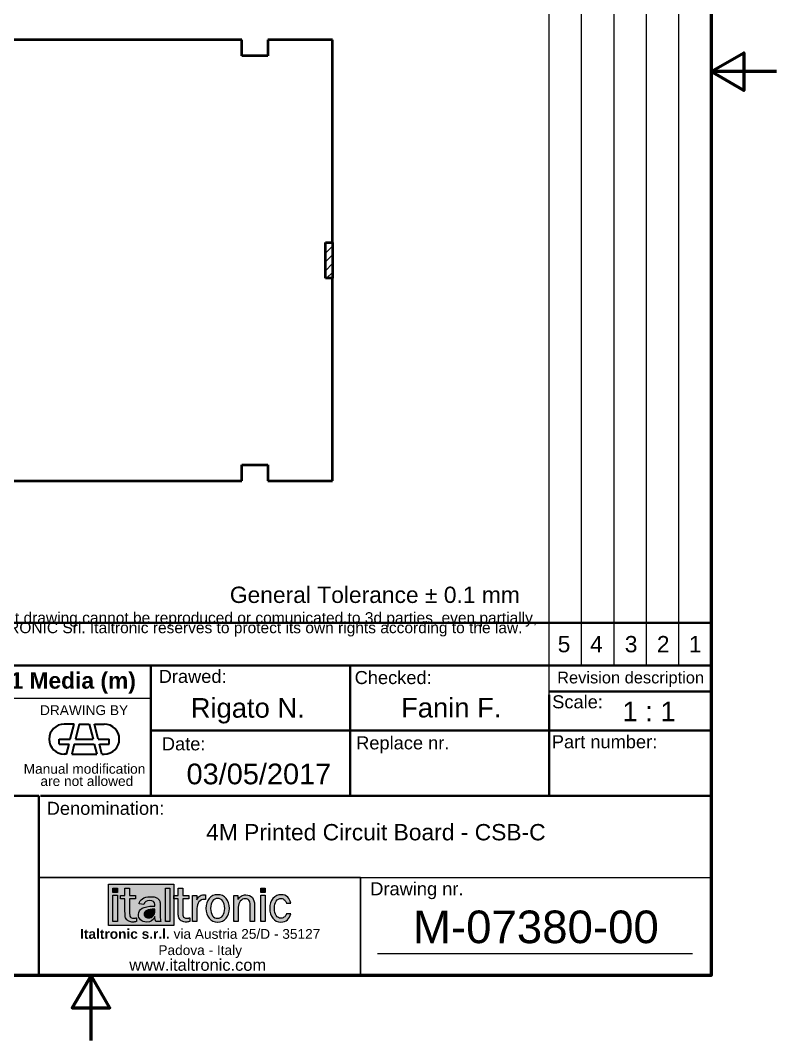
# Model space of a CAD drawing. Header units: millimetres. Extents: x 0 to 210, y 0 to 297.
# Drawn here: x 94.2 to 210, y 0 to 156.3 of the extents above; entities that cross this region are included whole.
import ezdxf
from ezdxf.enums import TextEntityAlignment as Align

# ---------------------------------------------------------------- set-up
doc = ezdxf.new("R2010")
doc.units = ezdxf.units.MM
doc.layers.get('0').update_dxf_attribs({"lineweight": 25})
for name, color, linetype, lineweight in [('AM_0', 7, 'Continuous', 30), ('Bordo_0', 7, 'Continuous', 50), ('Geometria schizzo(ISO)', 7, 'Continuous', 35), ('Livello 1', 7, 'Continuous', 25), ('Simboli(ISO)', 7, 'Continuous', 25), ('Spigoli visibili(ISO)', 7, 'Continuous', 40), ('Tratteggio', 7, 'Continuous', 9)]:
    doc.layers.add(name, color=color, linetype=linetype, lineweight=lineweight)
doc.styles.add('Corrente-ISO', font='arial.ttf')
doc.styles.add('Gruppo1', font='arial.ttf')
doc.styles.get("Standard").update_dxf_attribs({"font": 'arial.ttf'})
doc.styles.add('Stile testo18', font='arial.ttf')
doc.styles.add('Stile testo42', font='arial.ttf')
doc.styles.add('Stile testo43', font='arial.ttf')
doc.styles.add('Stile testo76', font='arial.ttf')
doc.styles.add('Stile testo77', font='arial.ttf')
doc.styles.add('Stile testo92', font='arial.ttf')

# ---------------------------------------------------------------- blocks, each defined once
blk = doc.blocks.new('Bordi Bordo di default')
at = {"layer": 'Bordo_0', "flags": 128}
for points in [[(10, 10), (10, 287), (200, 287), (200, 10), (10, 10)], [(210, 148.5), (200, 148.5), (205, 151.39), (205, 145.61), (200, 148.5)], [(105, 0), (105, 10), (102.11, 5), (107.89, 5), (105, 10)]]:
    blk.add_lwpolyline(points, dxfattribs=at)
blk = doc.blocks.new('Cartigli Italtronic_new')
at = {"layer": 'Tratteggio', "true_color": 0x00aeef}
h = blk.add_hatch(color=140, dxfattribs=at)
edge = h.paths.add_edge_path(flags=0)
edge.add_spline(control_points=[(199.46, 18.16), (199.24, 17.6), (198.81, 17.32), (198.19, 17.32), (197.82, 17.32), (197.52, 17.43), (197.29, 17.65)], knot_values=[2, 2, 2, 2, 3, 3, 3, 4, 4, 4, 4], degree=3, periodic=0)
edge.add_spline(control_points=[(197.29, 17.65), (197.06, 17.87), (196.95, 18.14), (196.95, 18.47), (196.95, 19.33), (197.71, 19.76), (199.22, 19.76), (199.28, 19.76), (199.36, 19.76), (199.46, 19.75)], knot_values=[4, 4, 4, 4, 5, 5, 5, 6, 6, 6, 7, 7, 7, 7], degree=3, periodic=0)
edge.add_line((199.46, 19.75), (199.46, 20.04))
edge.add_spline(control_points=[(199.46, 20.04), (199.46, 20.42), (199.2, 20.62), (198.67, 20.62), (198.15, 20.62), (197.86, 20.42), (197.79, 20.04)], knot_values=[8, 8, 8, 8, 9, 9, 9, 10, 10, 10, 10], degree=3, periodic=0)
edge.add_line((197.79, 20.04), (197.07, 20.14))
edge.add_spline(control_points=[(197.07, 20.14), (197.11, 20.45), (197.27, 20.71), (197.55, 20.91)], knot_values=[11, 11, 11, 11, 12, 12, 12, 12], degree=3, periodic=0)
edge.add_spline(control_points=[(197.55, 20.91), (197.83, 21.11), (198.24, 21.21), (198.78, 21.21), (199.07, 21.21), (199.3, 21.19), (199.49, 21.14)], knot_values=[12, 12, 12, 12, 13, 13, 13, 14, 14, 14, 14], degree=3, periodic=0)
edge.add_spline(control_points=[(199.49, 21.14), (199.67, 21.09), (199.82, 21.01), (199.95, 20.89)], knot_values=[14, 14, 14, 14, 15, 15, 15, 15], degree=3, periodic=0)
edge.add_spline(control_points=[(199.95, 20.89), (200.08, 20.78), (200.16, 20.66), (200.21, 20.52)], knot_values=[15, 15, 15, 15, 16, 16, 16, 16], degree=3, periodic=0)
edge.add_spline(control_points=[(200.21, 20.52), (200.26, 20.39), (200.28, 20.16), (200.28, 19.84)], knot_values=[16, 16, 16, 16, 17, 17, 17, 17], degree=3, periodic=0)
edge.add_line((200.28, 19.84), (200.28, 18.16))
edge.add_spline(control_points=[(200.28, 18.16), (200.28, 17.91), (200.32, 17.66), (200.4, 17.4)], knot_values=[18, 18, 18, 18, 19, 19, 19, 19], degree=3, periodic=0)
edge.add_line((200.4, 17.4), (199.59, 17.4))
edge.add_spline(control_points=[(199.59, 17.4), (199.52, 17.63), (199.48, 17.88), (199.46, 18.16)], knot_values=[1, 1, 1, 1, 2, 2, 2, 2], degree=3, periodic=0)
edge = h.paths.add_edge_path(flags=0)
edge.add_spline(control_points=[(194.93, 18.15), (194.91, 18.3), (194.89, 18.55), (194.89, 18.92)], knot_values=[2, 2, 2, 2, 3, 3, 3, 3], degree=3, periodic=0)
edge.add_line((194.89, 18.92), (194.89, 20.9))
edge.add_line((194.89, 20.9), (194.21, 20.9))
edge.add_line((194.21, 20.9), (194.21, 21.41))
edge.add_line((194.21, 21.41), (194.89, 21.41))
edge.add_line((194.89, 21.41), (194.89, 22.53))
edge.add_line((194.89, 22.53), (195.57, 22.53))
edge.add_line((195.57, 22.53), (195.57, 21.41))
edge.add_line((195.57, 21.41), (196.5, 21.41))
edge.add_line((196.5, 21.41), (196.5, 20.9))
edge.add_line((196.5, 20.9), (195.57, 20.9))
edge.add_line((195.57, 20.9), (195.57, 18.91))
edge.add_spline(control_points=[(195.57, 18.91), (195.57, 18.48), (195.62, 18.2), (195.71, 18.09)], knot_values=[14, 14, 14, 14, 15, 15, 15, 15], degree=3, periodic=0)
edge.add_spline(control_points=[(195.71, 18.09), (195.79, 17.98), (195.94, 17.92), (196.19, 17.92)], knot_values=[15, 15, 15, 15, 16, 16, 16, 16], degree=3, periodic=0)
edge.add_spline(control_points=[(196.19, 17.92), (196.27, 17.92), (196.34, 17.92), (196.4, 17.93)], knot_values=[16, 16, 16, 16, 17, 17, 17, 17], degree=3, periodic=0)
edge.add_spline(control_points=[(196.4, 17.93), (196.46, 17.94), (196.52, 17.95), (196.58, 17.96)], knot_values=[17, 17, 17, 17, 18, 18, 18, 18], degree=3, periodic=0)
edge.add_line((196.58, 17.96), (196.64, 17.98))
edge.add_line((196.64, 17.98), (196.64, 17.4))
edge.add_line((196.64, 17.4), (196.6, 17.39))
edge.add_spline(control_points=[(196.6, 17.39), (196.52, 17.37), (196.43, 17.35), (196.35, 17.34)], knot_values=[21, 21, 21, 21, 22, 22, 22, 22], degree=3, periodic=0)
edge.add_spline(control_points=[(196.35, 17.34), (196.27, 17.33), (196.19, 17.32), (196.11, 17.32), (195.86, 17.32), (195.66, 17.36), (195.49, 17.44)], knot_values=[22, 22, 22, 22, 23, 23, 23, 24, 24, 24, 24], degree=3, periodic=0)
edge.add_spline(control_points=[(195.49, 17.44), (195.32, 17.52), (195.17, 17.64), (195.06, 17.81)], knot_values=[0, 0, 0, 0, 1, 1, 1, 1], degree=3, periodic=0)
edge.add_spline(control_points=[(195.06, 17.81), (195, 17.9), (194.96, 18.01), (194.93, 18.15)], knot_values=[1, 1, 1, 1, 2, 2, 2, 2], degree=3, periodic=0)
h.paths.add_polyline_path([(201.77, 17.39), (201.09, 17.39), (201.09, 22.52), (201.77, 22.52)], flags=0)
h.paths.add_polyline_path([(193.04, 21.45), (193.73, 21.45), (193.73, 17.39), (193.04, 17.39)], flags=0)
h.paths.add_polyline_path([(193.04, 22.53), (193.73, 22.53), (193.73, 21.85), (193.04, 21.85)], flags=0)
h.paths.add_polyline_path([(192.34, 23.15), (202.37, 23.15), (202.37, 16.79), (192.34, 16.79)])
at = {"layer": 'Tratteggio'}
for color, points in [(7, [(193.04, 22.53), (193.73, 22.53), (193.73, 21.85), (193.04, 21.85)]), (7, [(201.09, 17.39), (201.77, 17.39), (201.77, 22.52), (201.09, 22.52)]), (256, [(215.69, 21.85), (216.38, 21.85), (216.38, 22.53), (215.69, 22.53)]), (7, [(193.04, 21.45), (193.73, 21.45), (193.73, 17.39), (193.04, 17.39)]), (256, [(215.69, 17.39), (216.38, 17.39), (216.38, 21.45), (215.69, 21.45)])]:
    blk.add_hatch(color=color, dxfattribs=at).paths.add_polyline_path(points)
h = blk.add_hatch(color=7, dxfattribs=at)
edge = h.paths.add_edge_path()
edge.add_spline(control_points=[(194.93, 18.15), (194.91, 18.3), (194.89, 18.55), (194.89, 18.92)], knot_values=[2, 2, 2, 2, 3, 3, 3, 3], degree=3, periodic=0)
edge.add_line((194.89, 18.92), (194.89, 20.9))
edge.add_line((194.89, 20.9), (194.21, 20.9))
edge.add_line((194.21, 20.9), (194.21, 21.41))
edge.add_line((194.21, 21.41), (194.89, 21.41))
edge.add_line((194.89, 21.41), (194.89, 22.53))
edge.add_line((194.89, 22.53), (195.57, 22.53))
edge.add_line((195.57, 22.53), (195.57, 21.41))
edge.add_line((195.57, 21.41), (196.5, 21.41))
edge.add_line((196.5, 21.41), (196.5, 20.9))
edge.add_line((196.5, 20.9), (195.57, 20.9))
edge.add_line((195.57, 20.9), (195.57, 18.91))
edge.add_spline(control_points=[(195.57, 18.91), (195.57, 18.48), (195.62, 18.2), (195.71, 18.09)], knot_values=[14, 14, 14, 14, 15, 15, 15, 15], degree=3, periodic=0)
edge.add_spline(control_points=[(195.71, 18.09), (195.79, 17.98), (195.94, 17.92), (196.19, 17.92)], knot_values=[15, 15, 15, 15, 16, 16, 16, 16], degree=3, periodic=0)
edge.add_spline(control_points=[(196.19, 17.92), (196.27, 17.92), (196.34, 17.92), (196.4, 17.93)], knot_values=[16, 16, 16, 16, 17, 17, 17, 17], degree=3, periodic=0)
edge.add_spline(control_points=[(196.4, 17.93), (196.46, 17.94), (196.52, 17.95), (196.58, 17.96)], knot_values=[17, 17, 17, 17, 18, 18, 18, 18], degree=3, periodic=0)
edge.add_line((196.58, 17.96), (196.64, 17.98))
edge.add_line((196.64, 17.98), (196.64, 17.4))
edge.add_line((196.64, 17.4), (196.6, 17.39))
edge.add_spline(control_points=[(196.6, 17.39), (196.52, 17.37), (196.43, 17.35), (196.35, 17.34)], knot_values=[21, 21, 21, 21, 22, 22, 22, 22], degree=3, periodic=0)
edge.add_spline(control_points=[(196.35, 17.34), (196.27, 17.33), (196.19, 17.32), (196.11, 17.32), (195.86, 17.32), (195.66, 17.36), (195.49, 17.44)], knot_values=[22, 22, 22, 22, 23, 23, 23, 24, 24, 24, 24], degree=3, periodic=0)
edge.add_spline(control_points=[(195.49, 17.44), (195.32, 17.52), (195.17, 17.64), (195.06, 17.81)], knot_values=[0, 0, 0, 0, 1, 1, 1, 1], degree=3, periodic=0)
edge.add_spline(control_points=[(195.06, 17.81), (195, 17.9), (194.96, 18.01), (194.93, 18.15)], knot_values=[1, 1, 1, 1, 2, 2, 2, 2], degree=3, periodic=0)
h = blk.add_hatch(color=256, dxfattribs=at)
edge = h.paths.add_edge_path()
edge.add_spline(control_points=[(203.09, 18.15), (203.06, 18.3), (203.05, 18.55), (203.05, 18.92)], knot_values=[2, 2, 2, 2, 3, 3, 3, 3], degree=3, periodic=0)
edge.add_line((203.05, 18.92), (203.05, 20.9))
edge.add_line((203.05, 20.9), (202.37, 20.9))
edge.add_line((202.37, 20.9), (202.37, 21.41))
edge.add_line((202.37, 21.41), (203.05, 21.41))
edge.add_line((203.05, 21.41), (203.05, 22.53))
edge.add_line((203.05, 22.53), (203.73, 22.53))
edge.add_line((203.73, 22.53), (203.73, 21.41))
edge.add_line((203.73, 21.41), (204.66, 21.41))
edge.add_line((204.66, 21.41), (204.66, 20.9))
edge.add_line((204.66, 20.9), (203.73, 20.9))
edge.add_line((203.73, 20.9), (203.73, 18.91))
edge.add_spline(control_points=[(203.73, 18.91), (203.73, 18.48), (203.78, 18.2), (203.86, 18.09)], knot_values=[14, 14, 14, 14, 15, 15, 15, 15], degree=3, periodic=0)
edge.add_spline(control_points=[(203.86, 18.09), (203.95, 17.98), (204.1, 17.92), (204.35, 17.92)], knot_values=[15, 15, 15, 15, 16, 16, 16, 16], degree=3, periodic=0)
edge.add_spline(control_points=[(204.35, 17.92), (204.43, 17.92), (204.5, 17.92), (204.56, 17.93)], knot_values=[16, 16, 16, 16, 17, 17, 17, 17], degree=3, periodic=0)
edge.add_spline(control_points=[(204.56, 17.93), (204.62, 17.94), (204.68, 17.95), (204.74, 17.96)], knot_values=[17, 17, 17, 17, 18, 18, 18, 18], degree=3, periodic=0)
edge.add_line((204.74, 17.96), (204.8, 17.98))
edge.add_line((204.8, 17.98), (204.8, 17.4))
edge.add_line((204.8, 17.4), (204.76, 17.39))
edge.add_spline(control_points=[(204.76, 17.39), (204.67, 17.37), (204.59, 17.35), (204.51, 17.34)], knot_values=[21, 21, 21, 21, 22, 22, 22, 22], degree=3, periodic=0)
edge.add_spline(control_points=[(204.51, 17.34), (204.42, 17.33), (204.34, 17.32), (204.26, 17.32), (204.02, 17.32), (203.81, 17.36), (203.64, 17.44)], knot_values=[22, 22, 22, 22, 23, 23, 23, 24, 24, 24, 24], degree=3, periodic=0)
edge.add_spline(control_points=[(203.64, 17.44), (203.47, 17.52), (203.33, 17.64), (203.22, 17.81)], knot_values=[0, 0, 0, 0, 1, 1, 1, 1], degree=3, periodic=0)
edge.add_spline(control_points=[(203.22, 17.81), (203.16, 17.9), (203.11, 18.01), (203.09, 18.15)], knot_values=[1, 1, 1, 1, 2, 2, 2, 2], degree=3, periodic=0)
h = blk.add_hatch(color=7, dxfattribs=at)
edge = h.paths.add_edge_path(flags=0)
edge.add_spline(control_points=[(197.99, 18.12), (197.88, 18.23), (197.82, 18.37), (197.82, 18.52), (197.82, 19.04), (198.37, 19.3), (199.46, 19.3)], knot_values=[-2, -2, -2, -2, -1, -1, -1, 0, 0, 0, 0], degree=3, periodic=0)
edge.add_line((199.46, 19.3), (199.46, 18.96))
edge.add_spline(control_points=[(199.46, 18.96), (199.46, 18.7), (199.38, 18.47), (199.21, 18.26)], knot_values=[-5, -5, -5, -5, -4, -4, -4, -4], degree=3, periodic=0)
edge.add_spline(control_points=[(199.21, 18.26), (199.05, 18.06), (198.81, 17.96), (198.48, 17.96), (198.26, 17.96), (198.1, 18.02), (197.99, 18.12)], knot_values=[-4, -4, -4, -4, -3, -3, -3, -2, -2, -2, -2], degree=3, periodic=0)
edge = h.paths.add_edge_path()
edge.add_spline(control_points=[(199.46, 18.16), (199.24, 17.6), (198.81, 17.32), (198.19, 17.32), (197.82, 17.32), (197.52, 17.43), (197.29, 17.65)], knot_values=[2, 2, 2, 2, 3, 3, 3, 4, 4, 4, 4], degree=3, periodic=0)
edge.add_spline(control_points=[(197.29, 17.65), (197.06, 17.87), (196.95, 18.14), (196.95, 18.47), (196.95, 19.33), (197.71, 19.76), (199.22, 19.76), (199.28, 19.76), (199.36, 19.76), (199.46, 19.75)], knot_values=[4, 4, 4, 4, 5, 5, 5, 6, 6, 6, 7, 7, 7, 7], degree=3, periodic=0)
edge.add_line((199.46, 19.75), (199.46, 20.04))
edge.add_spline(control_points=[(199.46, 20.04), (199.46, 20.42), (199.2, 20.62), (198.67, 20.62), (198.15, 20.62), (197.86, 20.42), (197.79, 20.04)], knot_values=[8, 8, 8, 8, 9, 9, 9, 10, 10, 10, 10], degree=3, periodic=0)
edge.add_line((197.79, 20.04), (197.07, 20.14))
edge.add_spline(control_points=[(197.07, 20.14), (197.11, 20.45), (197.27, 20.71), (197.55, 20.91)], knot_values=[11, 11, 11, 11, 12, 12, 12, 12], degree=3, periodic=0)
edge.add_spline(control_points=[(197.55, 20.91), (197.83, 21.11), (198.24, 21.21), (198.78, 21.21), (199.07, 21.21), (199.3, 21.19), (199.49, 21.14)], knot_values=[12, 12, 12, 12, 13, 13, 13, 14, 14, 14, 14], degree=3, periodic=0)
edge.add_spline(control_points=[(199.49, 21.14), (199.67, 21.09), (199.82, 21.01), (199.95, 20.89)], knot_values=[14, 14, 14, 14, 15, 15, 15, 15], degree=3, periodic=0)
edge.add_spline(control_points=[(199.95, 20.89), (200.08, 20.78), (200.16, 20.66), (200.21, 20.52)], knot_values=[15, 15, 15, 15, 16, 16, 16, 16], degree=3, periodic=0)
edge.add_spline(control_points=[(200.21, 20.52), (200.26, 20.39), (200.28, 20.16), (200.28, 19.84)], knot_values=[16, 16, 16, 16, 17, 17, 17, 17], degree=3, periodic=0)
edge.add_line((200.28, 19.84), (200.28, 18.16))
edge.add_spline(control_points=[(200.28, 18.16), (200.28, 17.91), (200.32, 17.66), (200.4, 17.4)], knot_values=[18, 18, 18, 18, 19, 19, 19, 19], degree=3, periodic=0)
edge.add_line((200.4, 17.4), (199.59, 17.4))
edge.add_spline(control_points=[(199.59, 17.4), (199.52, 17.63), (199.48, 17.88), (199.46, 18.16)], knot_values=[1, 1, 1, 1, 2, 2, 2, 2], degree=3, periodic=0)
h = blk.add_hatch(color=256, dxfattribs=at)
edge = h.paths.add_edge_path()
edge.add_line((205.22, 17.4), (205.9, 17.4))
edge.add_line((205.9, 17.4), (205.9, 19.4))
edge.add_spline(control_points=[(205.9, 19.4), (205.9, 19.84), (206.01, 20.18), (206.22, 20.43)], knot_values=[17, 17, 17, 17, 18, 18, 18, 18], degree=3, periodic=0)
edge.add_spline(control_points=[(206.22, 20.43), (206.43, 20.68), (206.71, 20.8), (207.08, 20.8)], knot_values=[16, 16, 16, 16, 17, 17, 17, 17], degree=3, periodic=0)
edge.add_line((207.08, 20.8), (207.22, 20.8))
edge.add_line((207.22, 20.8), (207.22, 21.48))
edge.add_line((207.22, 21.48), (207.17, 21.48))
edge.add_spline(control_points=[(207.17, 21.48), (207.17, 21.48), (207.17, 21.48), (207.16, 21.48)], knot_values=[11, 11, 11, 11, 12, 12, 12, 12], degree=3, periodic=0)
edge.add_spline(control_points=[(207.16, 21.48), (207.07, 21.49), (207.01, 21.49), (206.96, 21.49)], knot_values=[10, 10, 10, 10, 11, 11, 11, 11], degree=3, periodic=0)
edge.add_spline(control_points=[(206.96, 21.49), (206.68, 21.49), (206.44, 21.41), (206.25, 21.24)], knot_values=[9, 9, 9, 9, 10, 10, 10, 10], degree=3, periodic=0)
edge.add_spline(control_points=[(206.25, 21.24), (206.1, 21.11), (205.97, 20.93), (205.87, 20.71)], knot_values=[8, 8, 8, 8, 9, 9, 9, 9], degree=3, periodic=0)
edge.add_line((205.87, 20.71), (205.87, 21.38))
edge.add_line((205.87, 21.38), (205.22, 21.38))
edge.add_line((205.22, 21.38), (205.22, 17.4))
h = blk.add_hatch(color=256, dxfattribs=at)
edge = h.paths.add_edge_path(flags=0)
edge.add_spline(control_points=[(209.86, 18.31), (210.06, 18.58), (210.16, 18.95), (210.16, 19.42), (210.16, 19.9), (210.06, 20.27), (209.87, 20.54), (209.67, 20.81), (209.41, 20.94), (209.08, 20.94), (208.75, 20.94), (208.49, 20.81), (208.3, 20.54), (208.11, 20.27), (208.01, 19.9), (208.01, 19.42), (208.01, 18.94), (208.11, 18.57), (208.31, 18.3), (208.5, 18.03), (208.75, 17.9), (209.08, 17.9), (209.41, 17.9), (209.67, 18.04), (209.86, 18.31)], knot_values=[0, 0, 0, 0, 1, 1, 1, 2, 2, 2, 3, 3, 3, 4, 4, 4, 5, 5, 5, 6, 6, 6, 7, 7, 7, 8, 8, 8, 8], degree=3, periodic=0)
edge = h.paths.add_edge_path()
edge.add_spline(control_points=[(207.78, 20.94), (207.45, 20.56), (207.29, 20.05), (207.29, 19.42)], knot_values=[2, 2, 2, 2, 3, 3, 3, 3], degree=3, periodic=0)
edge.add_spline(control_points=[(207.29, 19.42), (207.29, 18.8), (207.45, 18.29), (207.78, 17.9)], knot_values=[3, 3, 3, 3, 4, 4, 4, 4], degree=3, periodic=0)
edge.add_spline(control_points=[(207.78, 17.9), (208.11, 17.52), (208.55, 17.32), (209.08, 17.32)], knot_values=[4, 4, 4, 4, 5, 5, 5, 5], degree=3, periodic=0)
edge.add_line((209.08, 17.32), (209.09, 17.32))
edge.add_spline(control_points=[(209.09, 17.32), (209.62, 17.32), (210.06, 17.52), (210.4, 17.9)], knot_values=[6, 6, 6, 6, 7, 7, 7, 7], degree=3, periodic=0)
edge.add_spline(control_points=[(210.4, 17.9), (210.73, 18.29), (210.89, 18.8), (210.89, 19.42)], knot_values=[7, 7, 7, 7, 8, 8, 8, 8], degree=3, periodic=0)
edge.add_spline(control_points=[(210.89, 19.42), (210.89, 20.05), (210.73, 20.56), (210.4, 20.94)], knot_values=[8, 8, 8, 8, 9, 9, 9, 9], degree=3, periodic=0)
edge.add_spline(control_points=[(210.4, 20.94), (210.07, 21.33), (209.62, 21.52), (209.08, 21.52)], knot_values=[0, 0, 0, 0, 1, 1, 1, 1], degree=3, periodic=0)
edge.add_spline(control_points=[(209.08, 21.52), (208.55, 21.52), (208.11, 21.32), (207.78, 20.94)], knot_values=[1, 1, 1, 1, 2, 2, 2, 2], degree=3, periodic=0)
h = blk.add_hatch(color=256, dxfattribs=at)
edge = h.paths.add_edge_path()
edge.add_line((214.07, 19.96), (214.07, 17.4))
edge.add_line((214.07, 17.4), (214.73, 17.4))
edge.add_line((214.73, 17.4), (214.73, 19.91))
edge.add_spline(control_points=[(214.73, 19.91), (214.73, 20.42), (214.62, 20.81), (214.4, 21.08)], knot_values=[18, 18, 18, 18, 19, 19, 19, 19], degree=3, periodic=0)
edge.add_spline(control_points=[(214.4, 21.08), (214.17, 21.35), (213.84, 21.49), (213.42, 21.49)], knot_values=[17, 17, 17, 17, 18, 18, 18, 18], degree=3, periodic=0)
edge.add_spline(control_points=[(213.42, 21.49), (213.14, 21.49), (212.89, 21.42), (212.68, 21.28)], knot_values=[16, 16, 16, 16, 17, 17, 17, 17], degree=3, periodic=0)
edge.add_spline(control_points=[(212.68, 21.28), (212.5, 21.16), (212.34, 21), (212.2, 20.78)], knot_values=[15, 15, 15, 15, 16, 16, 16, 16], degree=3, periodic=0)
edge.add_line((212.2, 20.78), (212.2, 21.38))
edge.add_line((212.2, 21.38), (211.57, 21.38))
edge.add_line((211.57, 21.38), (211.57, 17.4))
edge.add_line((211.57, 17.4), (212.24, 17.4))
edge.add_line((212.24, 17.4), (212.24, 19.6))
edge.add_spline(control_points=[(212.24, 19.6), (212.24, 19.98), (212.34, 20.29), (212.55, 20.54)], knot_values=[4, 4, 4, 4, 5, 5, 5, 5], degree=3, periodic=0)
edge.add_spline(control_points=[(212.55, 20.54), (212.76, 20.79), (213.01, 20.91), (213.32, 20.91)], knot_values=[3, 3, 3, 3, 4, 4, 4, 4], degree=3, periodic=0)
edge.add_spline(control_points=[(213.32, 20.91), (213.56, 20.91), (213.74, 20.83), (213.87, 20.66)], knot_values=[2, 2, 2, 2, 3, 3, 3, 3], degree=3, periodic=0)
edge.add_spline(control_points=[(213.87, 20.66), (214.01, 20.5), (214.07, 20.27), (214.07, 19.96)], knot_values=[1, 1, 1, 1, 2, 2, 2, 2], degree=3, periodic=0)
h = blk.add_hatch(color=256, dxfattribs=at)
edge = h.paths.add_edge_path()
edge.add_spline(control_points=[(219.36, 18.15), (219.2, 18), (219.01, 17.92), (218.78, 17.92)], knot_values=[1, 1, 1, 1, 2, 2, 2, 2], degree=3, periodic=0)
edge.add_spline(control_points=[(218.78, 17.92), (218.48, 17.92), (218.25, 18.05), (218.06, 18.32)], knot_values=[2, 2, 2, 2, 3, 3, 3, 3], degree=3, periodic=0)
edge.add_spline(control_points=[(218.06, 18.32), (217.88, 18.59), (217.78, 18.95), (217.78, 19.42), (217.78, 19.89), (217.88, 20.26), (218.07, 20.53)], knot_values=[3, 3, 3, 3, 4, 4, 4, 5, 5, 5, 5], degree=3, periodic=0)
edge.add_spline(control_points=[(218.07, 20.53), (218.26, 20.81), (218.5, 20.94), (218.8, 20.94)], knot_values=[5, 5, 5, 5, 6, 6, 6, 6], degree=3, periodic=0)
edge.add_spline(control_points=[(218.8, 20.94), (219.02, 20.94), (219.21, 20.86), (219.37, 20.69)], knot_values=[6, 6, 6, 6, 7, 7, 7, 7], degree=3, periodic=0)
edge.add_spline(control_points=[(219.37, 20.69), (219.48, 20.57), (219.56, 20.42), (219.61, 20.24)], knot_values=[7, 7, 7, 7, 8, 8, 8, 8], degree=3, periodic=0)
edge.add_line((219.61, 20.24), (220.28, 20.24))
edge.add_spline(control_points=[(220.28, 20.24), (220.2, 20.61), (220.05, 20.91), (219.83, 21.14)], knot_values=[9, 9, 9, 9, 10, 10, 10, 10], degree=3, periodic=0)
edge.add_spline(control_points=[(219.83, 21.14), (219.57, 21.39), (219.24, 21.52), (218.85, 21.52)], knot_values=[10, 10, 10, 10, 11, 11, 11, 11], degree=3, periodic=0)
edge.add_spline(control_points=[(218.85, 21.52), (218.32, 21.52), (217.88, 21.32), (217.55, 20.94)], knot_values=[11, 11, 11, 11, 12, 12, 12, 12], degree=3, periodic=0)
edge.add_spline(control_points=[(217.55, 20.94), (217.22, 20.56), (217.06, 20.05), (217.06, 19.42)], knot_values=[12, 12, 12, 12, 13, 13, 13, 13], degree=3, periodic=0)
edge.add_spline(control_points=[(217.06, 19.42), (217.06, 18.79), (217.21, 18.28), (217.52, 17.9)], knot_values=[13, 13, 13, 13, 14, 14, 14, 14], degree=3, periodic=0)
edge.add_spline(control_points=[(217.52, 17.9), (217.83, 17.52), (218.25, 17.32), (218.76, 17.32)], knot_values=[14, 14, 14, 14, 15, 15, 15, 15], degree=3, periodic=0)
edge.add_line((218.76, 17.32), (218.76, 17.32))
edge.add_spline(control_points=[(218.76, 17.32), (219.17, 17.32), (219.51, 17.45), (219.78, 17.69)], knot_values=[16, 16, 16, 16, 17, 17, 17, 17], degree=3, periodic=0)
edge.add_spline(control_points=[(219.78, 17.69), (220.03, 17.91), (220.19, 18.22), (220.28, 18.6)], knot_values=[17, 17, 17, 17, 18, 18, 18, 18], degree=3, periodic=0)
edge.add_line((220.28, 18.6), (219.62, 18.6))
edge.add_spline(control_points=[(219.62, 18.6), (219.56, 18.42), (219.47, 18.27), (219.36, 18.15)], knot_values=[0, 0, 0, 0, 1, 1, 1, 1], degree=3, periodic=0)
at = {"layer": 'Tratteggio', "true_color": 0x00aeef}
h = blk.add_hatch(color=140, dxfattribs=at)
edge = h.paths.add_edge_path()
edge.add_spline(control_points=[(197.99, 18.12), (198.1, 18.02), (198.26, 17.96), (198.48, 17.96), (198.81, 17.96), (199.05, 18.06), (199.21, 18.26)], knot_values=[2, 2, 2, 2, 3, 3, 3, 4, 4, 4, 4], degree=3, periodic=0)
edge.add_spline(control_points=[(199.21, 18.26), (199.38, 18.47), (199.46, 18.7), (199.46, 18.96)], knot_values=[4, 4, 4, 4, 5, 5, 5, 5], degree=3, periodic=0)
edge.add_line((199.46, 18.96), (199.46, 19.3))
edge.add_spline(control_points=[(199.46, 19.3), (198.37, 19.3), (197.82, 19.04), (197.82, 18.52), (197.82, 18.37), (197.88, 18.23), (197.99, 18.12)], knot_values=[0, 0, 0, 0, 1, 1, 1, 2, 2, 2, 2], degree=3, periodic=0)
for p, q in [((181.7, 9.16), (181.7, 24.16)), ((230.94, 24.16), (181.7, 24.16)), ((230.94, 9.16), (230.94, 24.16)), ((181.7, 9.16), (230.94, 9.16))]:
    blk.add_line(p, q)
at = {"layer": 'AM_0', "lineweight": 15}
for p, q in [((259.86, 57.39), (259.86, 286.16)), ((264.83, 56.66), (264.83, 286.16)), ((269.8, 56.66), (269.8, 286.16)), ((274.76, 56.66), (274.76, 286.16)), ((279.73, 56.66), (279.73, 286.16)), ((284.7, 286.16), (284.7, 9.16)), ((259.86, 52.16), (259.86, 65.96)), ((181.7, 24.16), (284.7, 24.16)), ((230.95, 9.16), (230.95, 24.16)), ((233.55, 12.53), (281.8, 12.53)), ((284.6, 9.16), (135.2, 9.16))]:
    blk.add_line(p, q, dxfattribs=at)
at = {"layer": 'AM_0', "linetype": 'Continuous', "lineweight": 30}
for p, q in [((187.09, 47.66), (185.57, 47.66)), ((186.51, 45.36), (187.09, 47.66)), ((187.88, 47.66), (187.3, 45.36)), ((187.88, 47.66), (189.41, 47.66)), ((189.41, 47.66), (189.99, 45.36)), ((190.21, 47.66), (191.72, 47.66)), ((190.78, 45.36), (190.21, 47.66)), ((184.81, 45.36), (186.51, 45.36)), ((184.81, 44.59), (184.81, 45.36)), ((187.3, 45.36), (189.99, 45.36)), ((190.78, 45.36), (192.49, 45.36)), ((192.49, 44.59), (192.49, 45.36)), ((184.81, 44.59), (186.32, 44.59)), ((185.93, 43.06), (186.32, 44.59)), ((187.11, 44.59), (186.73, 43.06)), ((187.11, 44.59), (190.18, 44.59)), ((190.18, 44.59), (190.57, 43.06)), ((191.36, 43.06), (190.97, 44.59)), ((190.97, 44.59), (192.49, 44.59)), ((185.93, 43.06), (185.57, 43.06)), ((186.73, 43.06), (190.57, 43.06)), ((191.36, 43.06), (191.72, 43.06))]:
    blk.add_line(p, q, dxfattribs=at)
for centre, start, end in [((185.57, 45.36), 90, 270), ((191.72, 45.36), 270, 90)]:
    blk.add_arc(centre, 2.3, start, end, dxfattribs=at)
at = {"layer": 'Geometria schizzo(ISO)'}
for p, q in [((135.2, 63.16), (259.86, 63.16)), ((259.86, 63.16), (284.7, 63.16)), ((198.86, 56.66), (135.2, 56.66)), ((198.86, 51.66), (198.86, 56.66)), ((198.86, 56.66), (259.86, 56.66)), ((229.36, 56.66), (229.36, 46.66)), ((259.86, 56.66), (284.7, 56.66)), ((198.86, 51.66), (198.86, 36.66)), ((259.86, 52.66), (284.7, 52.66)), ((259.86, 52.16), (259.86, 45.66)), ((198.86, 46.66), (284.7, 46.66)), ((229.36, 46.66), (229.36, 36.66)), ((259.86, 45.66), (259.86, 36.66)), ((166.7, 36.66), (181.7, 36.66)), ((181.7, 36.66), (181.7, 9.16)), ((181.95, 36.66), (284.7, 36.66))]:
    blk.add_line(p, q, dxfattribs=at)
at = {"layer": 'Geometria schizzo(ISO)', "lineweight": 15}
blk.add_line((135.2, 51.66), (198.86, 51.66), dxfattribs=at)
at = {"layer": 'Livello 1', "lineweight": 5}
for p, q in [((192.34, 16.79), (192.34, 23.15)), ((192.34, 23.15), (202.37, 23.15)), ((193.04, 21.85), (193.04, 22.53)), ((193.04, 22.53), (193.73, 22.53)), ((193.73, 22.53), (193.73, 21.85)), ((194.89, 21.41), (194.89, 22.53)), ((194.89, 22.53), (195.57, 22.53)), ((195.57, 22.53), (195.57, 21.41)), ((201.09, 17.39), (201.09, 22.52)), ((201.09, 22.52), (201.77, 22.52)), ((201.77, 22.52), (201.77, 17.39)), ((202.37, 23.15), (202.37, 16.79)), ((203.05, 21.41), (203.05, 22.53)), ((203.05, 22.53), (203.73, 22.53)), ((203.73, 22.53), (203.73, 21.41)), ((215.69, 21.85), (215.69, 22.53)), ((215.69, 22.53), (216.38, 22.53)), ((215.74, 21.85), (215.74, 21.9)), ((215.74, 21.9), (215.79, 21.9)), ((215.79, 21.9), (215.74, 21.9)), ((215.74, 21.9), (215.74, 21.85)), ((216.38, 22.53), (216.38, 21.85)), ((193.09, 21.85), (193.04, 21.85)), ((193.04, 17.39), (193.04, 21.45)), ((193.04, 21.45), (193.73, 21.45)), ((193.73, 21.85), (193.09, 21.85)), ((193.73, 21.45), (193.73, 17.39)), ((194.21, 20.9), (194.21, 21.41)), ((194.21, 21.41), (194.89, 21.41)), ((194.89, 20.9), (194.21, 20.9)), ((194.89, 18.92), (194.89, 20.9)), ((195.57, 21.41), (196.5, 21.41)), ((196.5, 20.9), (195.57, 20.9)), ((195.57, 20.9), (195.57, 18.91)), ((196.5, 21.41), (196.5, 20.9)), ((202.37, 20.9), (202.37, 21.41)), ((202.37, 21.41), (203.05, 21.41)), ((203.05, 20.9), (202.37, 20.9)), ((203.05, 18.92), (203.05, 20.9)), ((203.73, 21.41), (204.66, 21.41)), ((204.66, 20.9), (203.73, 20.9)), ((203.73, 20.9), (203.73, 18.91)), ((204.66, 21.41), (204.66, 20.9)), ((205.22, 17.4), (205.22, 21.38)), ((205.22, 21.38), (205.87, 21.38)), ((205.87, 21.38), (205.87, 20.71)), ((207.17, 20.8), (207.08, 20.8)), ((207.17, 21.48), (207.22, 21.48)), ((207.22, 20.8), (207.17, 20.8)), ((207.22, 21.48), (207.22, 20.8)), ((211.57, 17.4), (211.57, 21.38)), ((211.57, 21.38), (212.2, 21.38)), ((212.2, 21.38), (212.2, 20.78)), ((215.74, 21.85), (215.69, 21.85)), ((215.69, 17.39), (215.69, 21.45)), ((215.69, 21.45), (216.38, 21.45)), ((216.38, 21.85), (215.74, 21.85)), ((216.38, 21.45), (216.38, 17.39)), ((197.79, 20.04), (197.07, 20.14)), ((199.46, 19.75), (199.46, 20.04)), ((199.46, 18.96), (199.46, 19.3)), ((200.28, 19.84), (200.28, 18.16)), ((205.9, 19.4), (205.9, 17.4)), ((212.24, 19.6), (212.24, 17.4)), ((214.07, 17.4), (214.07, 19.96)), ((214.73, 19.91), (214.73, 17.4)), ((219.61, 20.24), (220.28, 20.24)), ((193.09, 17.39), (193.04, 17.39)), ((193.73, 17.39), (193.09, 17.39)), ((196.58, 17.96), (196.64, 17.98)), ((196.64, 17.4), (196.6, 17.39)), ((196.64, 17.98), (196.64, 17.4)), ((200.4, 17.4), (199.59, 17.4)), ((201.14, 17.39), (201.09, 17.39)), ((201.14, 17.39), (201.14, 17.45)), ((201.14, 17.45), (201.18, 17.45)), ((201.18, 17.45), (201.14, 17.45)), ((201.14, 17.45), (201.14, 17.39)), ((201.77, 17.39), (201.14, 17.39)), ((204.74, 17.96), (204.8, 17.98)), ((204.8, 17.4), (204.76, 17.39)), ((204.8, 17.98), (204.8, 17.4)), ((205.26, 17.4), (205.22, 17.4)), ((205.26, 17.4), (205.26, 17.45)), ((205.26, 17.45), (205.31, 17.45)), ((205.31, 17.45), (205.26, 17.45)), ((205.26, 17.45), (205.26, 17.4)), ((205.9, 17.4), (205.26, 17.4)), ((209.08, 17.32), (209.09, 17.32)), ((211.62, 17.4), (211.57, 17.4)), ((211.62, 17.4), (211.62, 17.45)), ((211.62, 17.45), (211.67, 17.45)), ((211.67, 17.45), (211.62, 17.45)), ((211.62, 17.45), (211.62, 17.4)), ((212.24, 17.4), (211.62, 17.4)), ((214.73, 17.4), (214.07, 17.4)), ((215.74, 17.39), (215.69, 17.39)), ((215.74, 17.39), (215.74, 17.44)), ((215.74, 17.44), (215.79, 17.44)), ((215.79, 17.44), (215.74, 17.44)), ((215.74, 17.44), (215.74, 17.39)), ((216.38, 17.39), (215.74, 17.39)), ((218.76, 17.32), (218.76, 17.32)), ((220.28, 18.6), (219.62, 18.6)), ((202.37, 16.79), (192.34, 16.79))]:
    blk.add_line(p, q, dxfattribs=at)
for points in [[(197.07, 20.14), (197.11, 20.45), (197.27, 20.71), (197.55, 20.91)], [(199.49, 21.14), (199.67, 21.09), (199.82, 21.01), (199.95, 20.89)], [(199.95, 20.89), (200.08, 20.78), (200.16, 20.66), (200.21, 20.52)], [(200.21, 20.52), (200.26, 20.39), (200.28, 20.16), (200.28, 19.84)], [(205.87, 20.71), (205.97, 20.93), (206.1, 21.11), (206.25, 21.24)], [(206.22, 20.43), (206.01, 20.18), (205.9, 19.84), (205.9, 19.4)], [(207.08, 20.8), (206.71, 20.8), (206.43, 20.68), (206.22, 20.43)], [(206.25, 21.24), (206.44, 21.41), (206.68, 21.49), (206.96, 21.49)], [(206.96, 21.49), (207.01, 21.49), (207.07, 21.49), (207.16, 21.48)], [(207.16, 21.48), (207.17, 21.48), (207.17, 21.48), (207.17, 21.48)], [(207.78, 20.94), (207.45, 20.56), (207.29, 20.05), (207.29, 19.42)], [(209.08, 21.52), (208.55, 21.52), (208.11, 21.32), (207.78, 20.94)], [(210.4, 20.94), (210.07, 21.33), (209.62, 21.52), (209.08, 21.52)], [(210.89, 19.42), (210.89, 20.05), (210.73, 20.56), (210.4, 20.94)], [(212.2, 20.78), (212.34, 21), (212.5, 21.16), (212.68, 21.28)], [(212.55, 20.54), (212.34, 20.29), (212.24, 19.98), (212.24, 19.6)], [(213.32, 20.91), (213.01, 20.91), (212.76, 20.79), (212.55, 20.54)], [(212.68, 21.28), (212.89, 21.42), (213.14, 21.49), (213.42, 21.49)], [(213.87, 20.66), (213.74, 20.83), (213.56, 20.91), (213.32, 20.91)], [(213.42, 21.49), (213.84, 21.49), (214.17, 21.35), (214.4, 21.08)], [(214.07, 19.96), (214.07, 20.27), (214.01, 20.5), (213.87, 20.66)], [(214.4, 21.08), (214.62, 20.81), (214.73, 20.42), (214.73, 19.91)], [(217.55, 20.94), (217.22, 20.56), (217.06, 20.05), (217.06, 19.42)], [(218.85, 21.52), (218.32, 21.52), (217.88, 21.32), (217.55, 20.94)], [(218.07, 20.53), (218.26, 20.81), (218.5, 20.94), (218.8, 20.94)], [(218.8, 20.94), (219.02, 20.94), (219.21, 20.86), (219.37, 20.69)], [(219.83, 21.14), (219.57, 21.39), (219.24, 21.52), (218.85, 21.52)], [(219.37, 20.69), (219.48, 20.57), (219.56, 20.42), (219.61, 20.24)], [(220.28, 20.24), (220.2, 20.61), (220.05, 20.91), (219.83, 21.14)], [(194.93, 18.15), (194.91, 18.3), (194.89, 18.55), (194.89, 18.92)], [(195.57, 18.91), (195.57, 18.48), (195.62, 18.2), (195.71, 18.09)], [(199.21, 18.26), (199.38, 18.47), (199.46, 18.7), (199.46, 18.96)], [(203.09, 18.15), (203.06, 18.3), (203.05, 18.55), (203.05, 18.92)], [(203.73, 18.91), (203.73, 18.48), (203.78, 18.2), (203.86, 18.09)], [(207.29, 19.42), (207.29, 18.8), (207.45, 18.29), (207.78, 17.9)], [(210.4, 17.9), (210.73, 18.29), (210.89, 18.8), (210.89, 19.42)], [(217.06, 19.42), (217.06, 18.79), (217.21, 18.28), (217.52, 17.9)], [(195.06, 17.81), (195, 17.9), (194.96, 18.01), (194.93, 18.15)], [(195.49, 17.44), (195.32, 17.52), (195.17, 17.64), (195.06, 17.81)], [(195.71, 18.09), (195.79, 17.98), (195.94, 17.92), (196.19, 17.92)], [(196.19, 17.92), (196.27, 17.92), (196.34, 17.92), (196.4, 17.93)], [(196.6, 17.39), (196.52, 17.37), (196.43, 17.35), (196.35, 17.34)], [(196.4, 17.93), (196.46, 17.94), (196.52, 17.95), (196.58, 17.96)], [(199.59, 17.4), (199.52, 17.63), (199.48, 17.88), (199.46, 18.16)], [(200.28, 18.16), (200.28, 17.91), (200.32, 17.66), (200.4, 17.4)], [(203.22, 17.81), (203.16, 17.9), (203.11, 18.01), (203.09, 18.15)], [(203.64, 17.44), (203.47, 17.52), (203.33, 17.64), (203.22, 17.81)], [(203.86, 18.09), (203.95, 17.98), (204.1, 17.92), (204.35, 17.92)], [(204.35, 17.92), (204.43, 17.92), (204.5, 17.92), (204.56, 17.93)], [(204.76, 17.39), (204.67, 17.37), (204.59, 17.35), (204.51, 17.34)], [(204.56, 17.93), (204.62, 17.94), (204.68, 17.95), (204.74, 17.96)], [(207.78, 17.9), (208.11, 17.52), (208.55, 17.32), (209.08, 17.32)], [(209.09, 17.32), (209.62, 17.32), (210.06, 17.52), (210.4, 17.9)], [(217.52, 17.9), (217.83, 17.52), (218.25, 17.32), (218.76, 17.32)], [(218.78, 17.92), (218.48, 17.92), (218.25, 18.05), (218.06, 18.32)], [(218.76, 17.32), (219.17, 17.32), (219.51, 17.45), (219.78, 17.69)], [(219.36, 18.15), (219.2, 18), (219.01, 17.92), (218.78, 17.92)], [(219.62, 18.6), (219.56, 18.42), (219.47, 18.27), (219.36, 18.15)], [(219.78, 17.69), (220.03, 17.91), (220.19, 18.22), (220.28, 18.6)]]:
    blk.add_open_spline(points, degree=3, dxfattribs=at)
for points, knots in [([(197.55, 20.91), (197.83, 21.11), (198.24, 21.21), (198.78, 21.21), (199.07, 21.21), (199.3, 21.19), (199.49, 21.14)], [12, 12, 12, 12, 13, 13, 13, 14, 14, 14, 14]), ([(199.46, 20.04), (199.46, 20.42), (199.2, 20.62), (198.67, 20.62), (198.15, 20.62), (197.86, 20.42), (197.79, 20.04)], [8, 8, 8, 8, 9, 9, 9, 10, 10, 10, 10]), ([(209.86, 18.31), (209.67, 18.04), (209.41, 17.9), (209.08, 17.9), (208.75, 17.9), (208.5, 18.03), (208.31, 18.3), (208.11, 18.57), (208.01, 18.94), (208.01, 19.42), (208.01, 19.9), (208.11, 20.27), (208.3, 20.54), (208.49, 20.81), (208.75, 20.94), (209.08, 20.94), (209.41, 20.94), (209.67, 20.81), (209.87, 20.54), (210.06, 20.27), (210.16, 19.9), (210.16, 19.42), (210.16, 18.95), (210.06, 18.58), (209.86, 18.31)], [0, 0, 0, 0, 1, 1, 1, 2, 2, 2, 3, 3, 3, 4, 4, 4, 5, 5, 5, 6, 6, 6, 7, 7, 7, 8, 8, 8, 8]), ([(218.06, 18.32), (217.88, 18.59), (217.78, 18.95), (217.78, 19.42), (217.78, 19.89), (217.88, 20.26), (218.07, 20.53)], [3, 3, 3, 3, 4, 4, 4, 5, 5, 5, 5]), ([(197.29, 17.65), (197.06, 17.87), (196.95, 18.14), (196.95, 18.47), (196.95, 19.33), (197.71, 19.76), (199.22, 19.76), (199.28, 19.76), (199.36, 19.76), (199.46, 19.75)], [4, 4, 4, 4, 5, 5, 5, 6, 6, 6, 7, 7, 7, 7]), ([(199.46, 19.3), (198.37, 19.3), (197.82, 19.04), (197.82, 18.52), (197.82, 18.37), (197.88, 18.23), (197.99, 18.12)], [0, 0, 0, 0, 1, 1, 1, 2, 2, 2, 2]), ([(196.35, 17.34), (196.27, 17.33), (196.19, 17.32), (196.11, 17.32), (195.86, 17.32), (195.66, 17.36), (195.49, 17.44)], [22, 22, 22, 22, 23, 23, 23, 24, 24, 24, 24]), ([(199.46, 18.16), (199.24, 17.6), (198.81, 17.32), (198.19, 17.32), (197.82, 17.32), (197.52, 17.43), (197.29, 17.65)], [2, 2, 2, 2, 3, 3, 3, 4, 4, 4, 4]), ([(197.99, 18.12), (198.1, 18.02), (198.26, 17.96), (198.48, 17.96), (198.81, 17.96), (199.05, 18.06), (199.21, 18.26)], [2, 2, 2, 2, 3, 3, 3, 4, 4, 4, 4]), ([(204.51, 17.34), (204.42, 17.33), (204.34, 17.32), (204.26, 17.32), (204.02, 17.32), (203.81, 17.36), (203.64, 17.44)], [22, 22, 22, 22, 23, 23, 23, 24, 24, 24, 24])]:
    blk.add_open_spline(points, degree=3, knots=knots, dxfattribs=at)
at = {"color": 5, "true_color": 0x0000ff, "style": 'Stile testo43'}
for s, p in [('5', (261.17, 58.67)), ('4', (266.14, 58.67)), ('3', (271.45, 58.67)), ('2', (276.36, 58.67)), ('1', (281.25, 58.67))]:
    blk.add_text(s, height=2.5, dxfattribs=at).set_placement(p)
at = {"insert": (198.3, 66.33), "char_height": 3.1669, "width": 123.5662, "attachment_point": 2, "line_spacing_factor": 0.534655, "style": 'Gruppo1'}
blk.add_mtext('\\fArial|b0|i0;\\H1.7000;\\PRESERVED PROPERTY:The present drawing cannot be reproduced or comunicated to 3d parties, even partially, without the authorization of  ITALTRONIC Srl. Italtronic reserves to protect its own rights according to the law.', dxfattribs=at)
at = {"insert": (206.41, 16.26), "char_height": 1.5, "width": 41.1241, "attachment_point": 2, "line_spacing_factor": 0.996}
blk.add_mtext('\\fArial|b1|i0;\\H1.5000;Italtronic s.r.l.\\fArial|b0|i0;\\H1.5000; via Austria 25/D - 35127 Padova - Italy', dxfattribs=at)
at = {"insert": (195.55, 11.66), "char_height": 1.8, "attachment_point": 1, "line_spacing_factor": 0.2988}
blk.add_mtext('\\fArial|b0|i0;\\H1.8000;{www.italtronic.com}', dxfattribs=at)
at = {"layer": 'AM_0'}
for s, height, style, p in [('Drawed:', 2, 'Stile testo42', (200.05, 53.98)), ('Checked:', 2, 'Stile testo42', (230.07, 53.8)), ('Revision description', 1.8, 'Stile testo92', (261.09, 53.9)), ('Scale:', 2, 'Stile testo42', (260.33, 50.08)), ('DRAWING BY', 1.5, 'Stile testo76', (181.87, 49.05)), ('Date:', 2, 'Stile testo42', (200.54, 43.64)), ('Replace nr.', 2, 'Stile testo42', (230.3, 43.79)), ('Part number:', 2, 'Stile testo42', (260.27, 43.96)), ('Manual modification', 1.5, 'Stile testo76', (179.37, 40.06)), ('are not allowed', 1.5, 'Stile testo76', (181.94, 38.18)), ('Denomination:', 2, 'Stile testo42', (182.9, 33.76)), ('Drawing nr.', 2, 'Stile testo42', (232.46, 21.43))]:
    blk.add_text(s, height=height, dxfattribs=dict(at, style=style)).set_placement(p)
at = {"layer": 'AM_0', "style": 'Stile testo43'}
blk.add_text('4M Printed Circuit Board - CSB-C', height=2.5, dxfattribs=at).set_placement((233.32, 29.85), align=Align.CENTER)
at = {"layer": 'AM_0'}
for tag, p, height, style in [('PROGETTISTA_001', (204.96, 48.65), 3, 'Stile testo77'), ('VERIFICATO_DA_001', (237.18, 48.68), 3, 'Stile testo77'), ('Scale_1_001', (271.09, 48.11), 3, 'Stile testo77'), ('DATA_CREAZIONE_001', (204.32, 38.44), 3.17, 'Gruppo1'), ('NUMERO_PARTE_001', (239, 14.09), 5, 'Stile testo18')]:
    blk.add_attdef(tag, p, '', height=height, dxfattribs=dict(at, style=style))
at = {"layer": 'AM_0', "style": 'Stile testo43'}
blk.add_attdef('Sostituisce', text='', height=2.5, dxfattribs=at).set_placement((245.27, 41.57), align=Align.TOP_CENTER)
at = {"layer": 'Simboli(ISO)', "color": 7, "insert": (175.21, 53.97), "char_height": 2.5, "attachment_point": 5, "style": 'Corrente-ISO'}
blk.add_mtext('\\fArial|b1|i0;\\H2.5000;UNI EN 22768/1 Media (m)', dxfattribs=at)
at = {"layer": 'Simboli(ISO)', "color": 7, "style": 'Corrente-ISO'}
blk.add_attdef('Part_number', text='', height=2.5, dxfattribs=at).set_placement((260.96, 41.28), align=Align.TOP_LEFT)

msp = doc.modelspace()

# ---------------------------------------------------------------- hatches: boundary and pattern name
at = {"layer": 'Tratteggio'}
h = msp.add_hatch(dxfattribs=at)
h.set_pattern_fill('ANSI31', color=256, scale=7.62, style=0)
h.set_pattern_definition([(45, (0, 0), (-0.673519, 0.673519), [])])
h.paths.add_polyline_path([(141.98, 116.83), (140.89, 116.83), (140.89, 122.33), (141.98, 122.33)])

# ---------------------------------------------------------------- linework, layer by layer
at = {"layer": 'Spigoli visibili(ISO)'}
for p, q in [((128.08, 153.38), (69.49, 153.38)), ((128.08, 150.94), (128.08, 153.38)), ((141.98, 153.38), (132.08, 153.38)), ((132.08, 153.38), (132.08, 150.94)), ((141.98, 122.33), (141.98, 153.38)), ((132.08, 150.94), (128.08, 150.94)), ((140.89, 116.83), (140.89, 122.33)), ((140.89, 122.33), (141.98, 122.33)), ((141.98, 122.33), (141.98, 116.83)), ((141.98, 116.83), (140.89, 116.83)), ((141.98, 85.78), (141.98, 116.83)), ((128.08, 85.78), (128.08, 88.22)), ((128.08, 88.22), (132.08, 88.22)), ((132.08, 88.22), (132.08, 85.78)), ((69.49, 85.78), (128.08, 85.78)), ((132.08, 85.78), (141.98, 85.78))]:
    msp.add_line(p, q, dxfattribs=at)

# ---------------------------------------------------------------- block references
msp.add_blockref('Bordi Bordo di default', (0, 0))
msp.add_blockref('Cartigli Italtronic_new', (-84.7, 0.84)).add_auto_attribs({'NUMERO_PARTE_001': 'M-07380-00', 'DATA_CREAZIONE_001': '03/05/2017', 'Scale_1_001': '1 : 1', 'VERIFICATO_DA_001': 'Fanin F.', 'PROGETTISTA_001': 'Rigato N.'})

# ---------------------------------------------------------------- texts
at = {"layer": 'Simboli(ISO)', "color": 7, "insert": (126.25, 69.57), "char_height": 2.5, "width": 44.4188, "attachment_point": 1, "style": 'Corrente-ISO'}
msp.add_mtext('{\\fArial|b0|i0;General Tolerance ± 0.1 mm}', dxfattribs=at)

doc.saveas('drawing.dxf')
